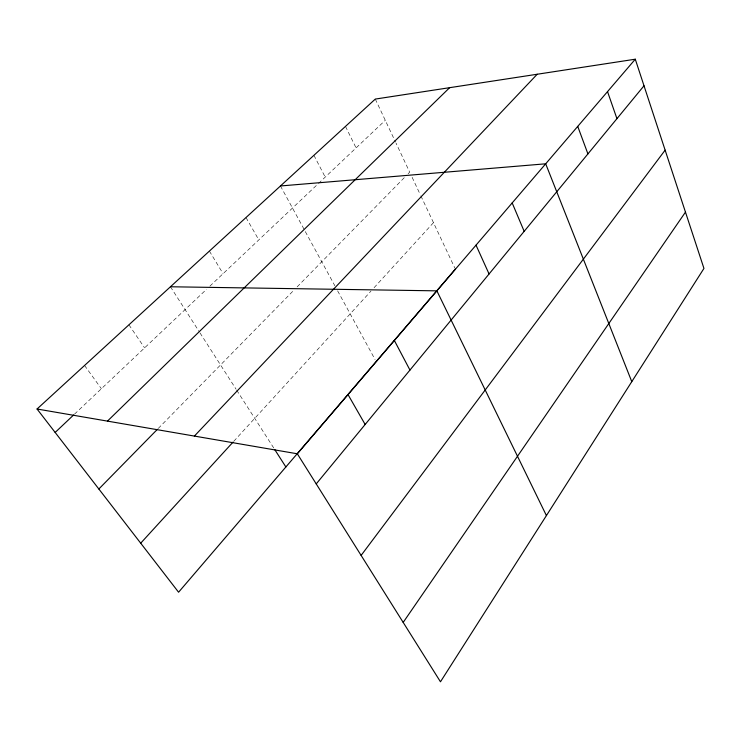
<?xml version="1.0" encoding="UTF-8"?>
<svg xmlns="http://www.w3.org/2000/svg" width="741" height="741" viewBox="0 0 741 741"><rect width="100%" height="100%" fill="white"/><g stroke="black" fill="none" stroke-linecap="round" stroke-linejoin="round"><path stroke-width="0.56" stroke-dasharray="3.71 2.78" d="M233.786 441.284L370.982 291.093M374.057 287.721L433.476 222.671M158.25 428.446L293.945 290.129M297.132 286.887L404.947 176.988M408.106 173.764L409.69 172.153L396.027 143.115M74.489 414.163L206.554 289.296M209.86 286.174L317.657 184.25M318.5 183.453L385.283 120.301M84.567 365.47L101.387 388.738M128.934 324.817L144.597 347.881M170.458 286.767L199.385 331.94M200.005 332.913L236.083 389.22M236.703 390.192L274.05 448.49M209.397 251.088L223.078 273.679M246.003 217.548L258.813 239.88M280.459 185.972L334.876 285.813M337.609 290.824L375.066 359.533M313.915 155.314L325.206 177.108M345.473 126.396L356.088 147.913M375.289 99.081L395.537 142.077M412.116 177.303L420.369 194.837M420.86 195.865L454.863 268.094"/><path stroke-width="1.11" d="M403.178 622.412L685.471 212.102M361.117 555.407L665.131 150.145M316.222 483.91L644.012 85.78M455.354 269.131L178.581 592.216L37.05 409.004L375.289 99.081L635.287 59.206L703.95 268.427L440.469 681.794L297.317 453.788L37.05 409.004M297.317 453.788L635.287 59.206M140.707 543.181L233.017 442.127M194.383 436.079L537.206 74.248M98.849 488.995L157.435 429.28M107.454 421.12L449.639 87.679M55.158 432.448L73.646 414.96M280.459 185.972L545.691 163.807L631.777 381.661M170.458 286.767L436.875 290.852L546.413 515.579M274.67 449.463L285.878 466.96M348.02 394.592L365.156 424.482M394.36 340.49L409.958 370.074M476.018 245.151L489.069 273.975M512.179 202.932L524.174 231.34M577.739 126.396L587.928 153.915M607.527 91.615L616.938 118.662"/></g></svg>
